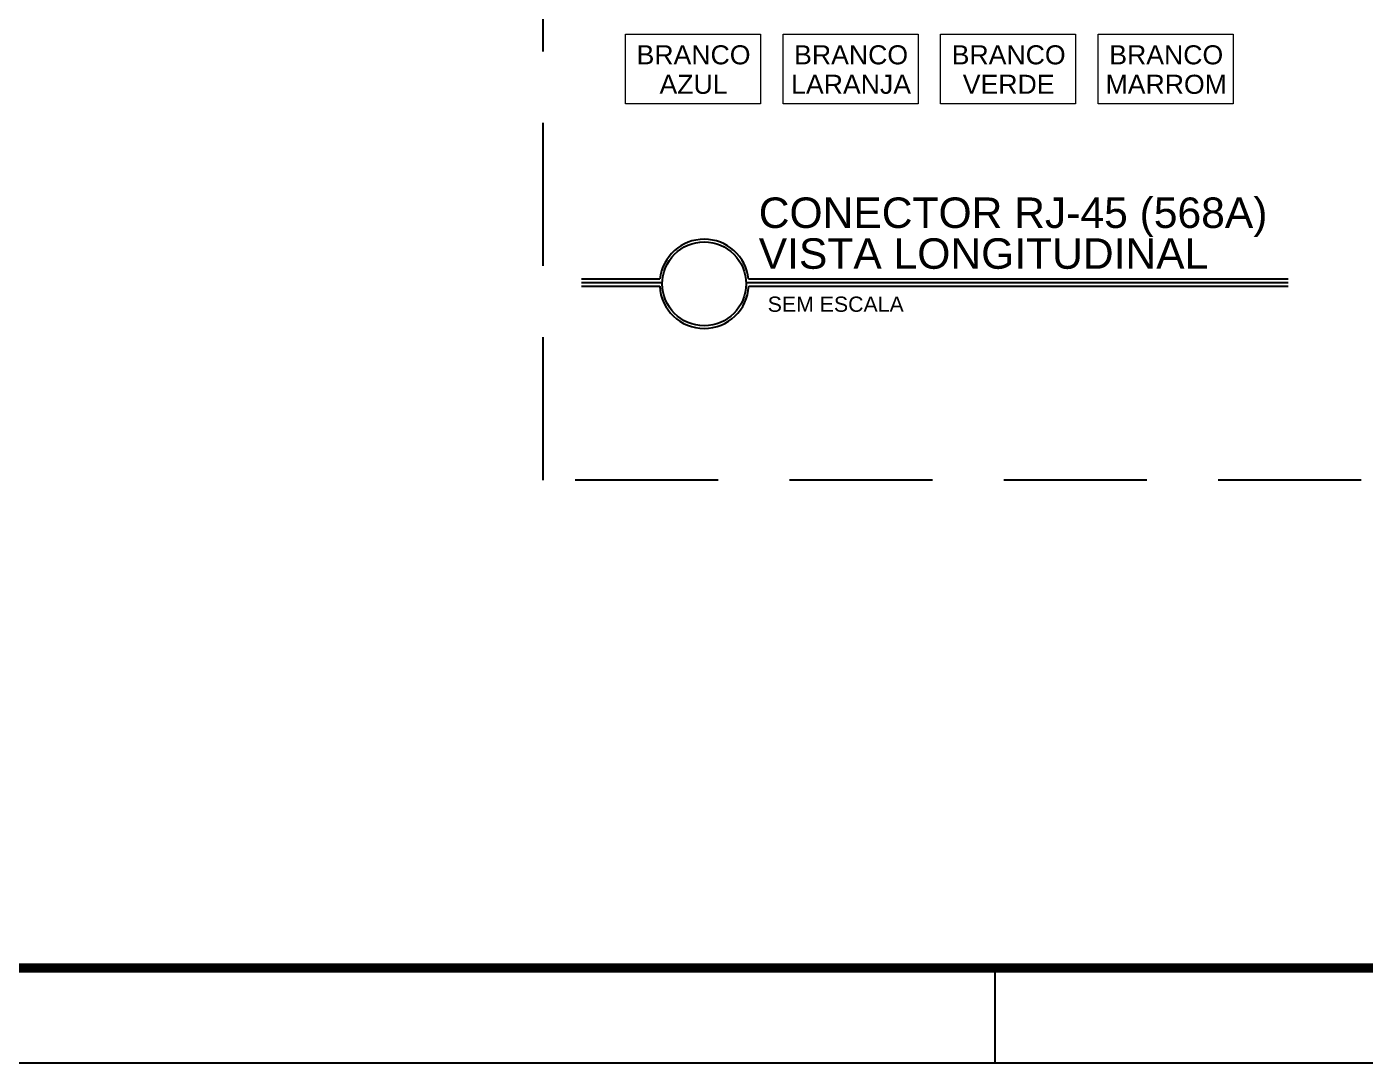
# Model space of a CAD drawing. Header units: millimetres. Extents: x 329 to 8779, y 382 to 3352.
# Drawn here: x 2721 to 3423, y 382 to 926 of the extents above; entities that cross this region are included whole.
import ezdxf
from ezdxf.enums import TextEntityAlignment as Align

# ---------------------------------------------------------------- set-up
doc = ezdxf.new("R2010")
doc.units = ezdxf.units.MM
doc.linetypes.add('HIDDEN', pattern=[0.375, 0.25, -0.125])
for name, color, linetype in [('ARQ', 8, 'Continuous'), ('LEGENDA', 7, 'Continuous'), ('TELECO', 6, 'Continuous')]:
    doc.layers.add(name, color=color, linetype=linetype)
doc.layers.add('TEXTO', color=7, linetype='Continuous', lineweight=20)
doc.styles.add('100', font='Arial.ttf', dxfattribs={"height": 12.5})
doc.styles.add('Arial', font='Arial.ttf')

# ---------------------------------------------------------------- blocks, each defined once
blk = doc.blocks.new('A1 sem aba')
at = {"layer": 'LEGENDA'}
blk.add_line((-111, 1), (-111, 0), dxfattribs=at)
blk.add_lwpolyline([(-169, 59.4), (0, 59.4), (0, 0), (-169, 0), (-169, 59.4)], close=True, dxfattribs=at)
at = {"layer": 'LEGENDA', "const_width": 0.1}
blk.add_lwpolyline([(-1, 58.4), (-1, 1), (-166.5, 1), (-166.5, 58.4)], close=True, dxfattribs=at)

msp = doc.modelspace()

# ---------------------------------------------------------------- linework, layer by layer
at = {"layer": 'ARQ', "color": 8}
for p, q in [((3011.825, 793.882), (3053.064, 793.882)), ((3099.577, 793.882), (3382.79, 793.882)), ((3011.825, 792.016), (3054.332, 792.016)), ((3011.825, 790.149), (3052.949, 790.149)), ((3098.309, 792.016), (3382.79, 792.016)), ((3099.693, 790.149), (3382.79, 790.149))]:
    msp.add_line(p, q, dxfattribs=at)
msp.add_circle((3076.321, 791.297), 22, dxfattribs=at)
for start, end in [(6.343055, 173.656945), (182.81223, 357.18777)]:
    msp.add_arc((3076.321, 791.297), 23.4, start, end, dxfattribs=at)
at = {"layer": 'TELECO', "color": 6, "linetype": 'HIDDEN', "ltscale": 300}
msp.add_lwpolyline([(2991.787, 1134.106), (3871.121, 1134.106), (3871.121, 688.274), (2991.787, 688.274)], close=True, dxfattribs=at)
at = {"layer": 'TEXTO', "color": 4}
for points in [[(3035.01, 922.347), (3105.85, 922.347), (3105.85, 885.779), (3035.01, 885.779)], [(3117.709, 922.347), (3188.548, 922.347), (3188.548, 885.779), (3117.709, 885.779)], [(3200.407, 922.347), (3271.246, 922.347), (3271.246, 885.779), (3200.407, 885.779)], [(3283.106, 922.347), (3353.945, 922.347), (3353.945, 885.779), (3283.106, 885.779)]]:
    msp.add_lwpolyline(points, close=True, dxfattribs=at)

# ---------------------------------------------------------------- block references
at = {"layer": 'LEGENDA', "xscale": 49.99999999947613, "yscale": 49.99999999947613, "zscale": 49.99999999947613}
msp.add_blockref('A1 sem aba', (8778.869, 382.199), dxfattribs=at)

# ---------------------------------------------------------------- texts
at = {"layer": 'ARQ', "color": 8, "style": 'Arial'}
for s, height, p in [('CONECTOR RJ-45 (568A) ', 16, (3104.927, 820.63)), ('VISTA LONGITUDINAL ', 16, (3104.927, 799.207)), ('SEM ESCALA ', 8, (3109.633, 776.616))]:
    msp.add_text(s, height=height, dxfattribs=at).set_placement(p)
at = {"layer": 'TEXTO', "color": 0, "style": '100'}
for s, p in [('BRANCO', (3070.709, 906.509)), ('BRANCO', (3153.408, 906.509)), ('BRANCO', (3236.106, 906.509)), ('BRANCO', (3318.805, 906.509)), ('AZUL', (3070.709, 891.045)), ('LARANJA', (3153.408, 891.045)), ('VERDE', (3236.106, 891.045)), ('MARROM', (3318.805, 891.045))]:
    msp.add_text(s, height=10.0062, dxfattribs=at).set_placement(p, align=Align.CENTER)

doc.saveas('drawing.dxf')
